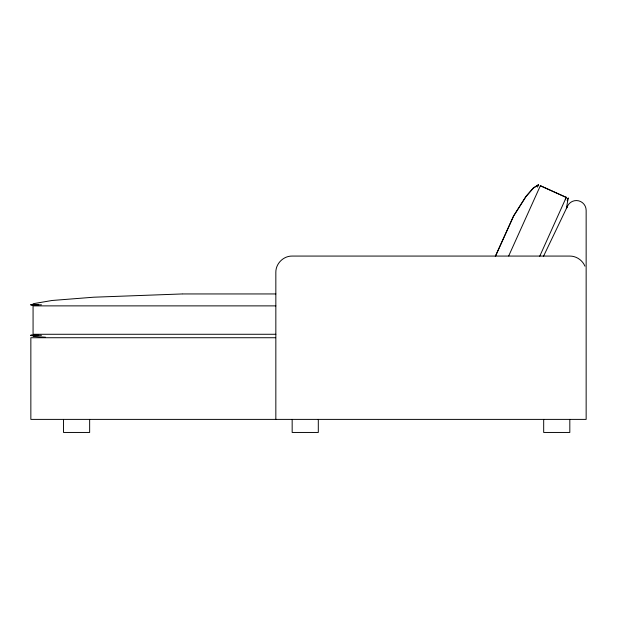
<?xml version="1.0" encoding="UTF-8"?>
<svg xmlns="http://www.w3.org/2000/svg" width="617" height="617" viewBox="0 0 617 617"><rect width="100%" height="100%" fill="white"/><g stroke="black" fill="none" stroke-linecap="round" stroke-linejoin="round"><path stroke-width="0.93" d="M566.367 208.662L568.149 198.227M495.312 256.348L513.537 215.989L525.962 196.407L533.373 187.93L538.379 184.784M495.382 256.464L513.599 216.104L526.023 196.522L533.435 188.046L538.44 184.899M538.194 185.285L538.471 184.66M537.461 187.167L538.533 184.776M508.701 255.947L540.415 185.624M539.728 256.256L566.298 197.232M565.288 199.731L566.367 197.347M567.895 198.697L568.172 198.072M567.162 200.579L568.242 198.188M567.432 201.235L567.717 200.618M543.361 256.572L567.301 206.587M33.071 303.741L52.106 300.479L93.699 297.209L182.362 293.947M182.794 293.947L275.83 293.947M30.927 304.536L38.393 304.536M30.85 304.806L41.455 304.806M30.927 305.083L38.393 305.083M275.83 305.878L33.071 305.878L33.071 334.275L275.83 334.275M30.927 335.07L38.393 335.07M30.85 335.339L41.455 335.339M30.927 335.617L38.393 335.617M275.652 337.73L30.85 337.73L30.85 419.39L586.15 419.39L586.15 210.335A9.803 9.803 0 0 0 566.884 207.798M33.071 336.412L45.558 337.221M540.322 185.663L566.205 197.347M540.384 185.779L566.267 197.463M584.908 266.151C582.471 260.166 576.278 256.024 569.815 256.07L292.165 256.07C283.434 255.885 275.652 263.667 275.838 272.398L275.838 419.39M569.815 419.39L569.815 432.455L543.685 432.455L543.685 419.39M318.303 419.39L318.303 432.455L292.165 432.455L292.165 419.39M89.65 419.39L89.65 432.455L63.512 432.455L63.512 419.39"/></g></svg>
